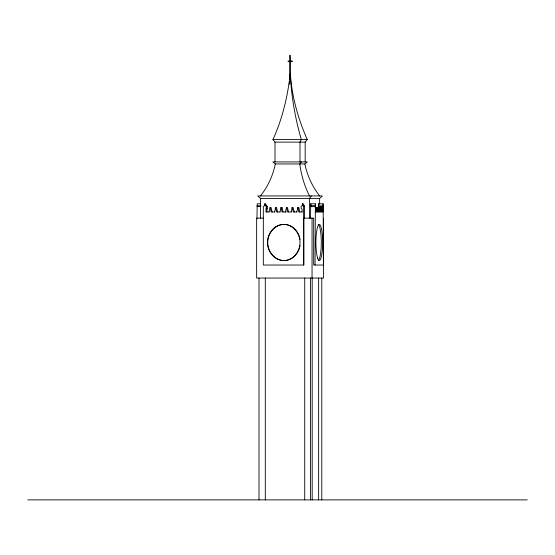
<?xml version="1.0" encoding="UTF-8"?>
<svg xmlns="http://www.w3.org/2000/svg" width="555" height="555" viewBox="0 0 555 555"><rect width="100%" height="100%" fill="white"/><g stroke="black" fill="none" stroke-linecap="round" stroke-linejoin="round"><path stroke-width="0.83" d="M323.156 203.796L322.892 206.62L318.299 206.62L318.57 203.796L323.156 203.796L323.405 265.033L313.693 265.033L313.693 218.15L303.897 218.15L303.897 265.033L263.327 265.033L263.327 206.64L264.36 205.676L264.832 203.796L265.783 203.796L266.227 205.634L267.295 206.557L266.886 211.982M315.254 207.452L322.212 207.452L321.983 211.982L321.269 211.982L321.019 207.452L320.825 211.982L320.089 211.982L319.846 207.452L319.645 211.982L318.938 211.982L318.709 207.452L318.514 211.982L317.8 211.982L317.585 207.452L317.398 211.982L316.669 211.982L316.454 207.452L316.225 211.982L315.587 211.982L315.358 203.796L310.772 203.796L310.46 218.15M315.046 265.033L315.358 203.796M256.965 218.566L257.215 203.796L260.274 203.796M289.641 79.414L289.994 61.605L288.142 61.605L288.142 61.029L289.994 61.029L289.953 55.118L290.182 61.029L292.034 61.029L292.034 61.605L290.182 61.605C289.543 88.474 296.543 115.1 307.248 139.589L305.181 142.122L305.181 161.921M289.245 84.214L289.446 81.814M274.656 211.982L275.571 207.452L276.529 207.452L277.562 211.982M291.195 211.982L292.124 207.452L293.075 207.452L294.268 211.982M285.492 211.982L286.449 207.452L287.407 207.452L288.579 211.982M280.032 211.982L280.997 207.452L281.947 207.452L283.043 211.982M281.628 208.957L281.947 207.452M275.315 163.947L304.861 163.947L307.331 161.921L272.845 161.921L275.315 163.947C273.004 175.581 267.781 186.556 260.545 195.929M304.57 218.15L304.57 206.522L303.384 203.796L302.433 203.796L301.962 205.891L301.143 206.62L301.143 208.292L302.08 209.166L302.08 211.982M269.008 211.982L270.105 207.452L271.055 207.452L272.096 211.982M296.772 211.982L297.868 207.452L298.826 207.452L299.762 211.982M274.996 161.921L274.996 142.122L272.928 139.589C282.426 118.909 287.795 95.939 290.23 73.794M269.196 211.982L265.935 211.982L266.344 206.557L265.276 205.634L264.832 203.796M311.3 195.929L309.482 198.454L309.482 218.15M301.407 161.921L299.783 163.947C301.247 175.04 304.431 185.932 309.482 195.929M319.631 198.454L322.399 195.929L257.777 195.929L260.545 198.454L319.631 198.454L319.631 204.372M272.928 139.589L307.248 139.589M274.996 142.122L305.181 142.122M265.276 205.634L266.227 205.634M310.675 205.676L315.261 205.676M257.083 205.822L260.912 205.822M302.433 203.796L303.051 205.822L304.001 205.822M318.473 205.891L323.059 205.891M256.965 206.522L260.795 206.522M303.051 205.822L303.62 206.522L304.57 206.522M266.344 206.557L267.295 206.557M310.46 206.64L315.046 206.64M266.344 208.174L267.295 208.174M265.935 208.84L266.886 208.84M274.905 211.982L271.145 211.982L270.105 207.452M280.129 211.982L276.605 211.982L275.571 207.452M286.449 211.982L282.093 211.982L280.997 207.452M291.43 211.982L287.629 211.982L286.449 207.452M296.863 211.982L293.311 211.982L292.124 207.452M302.218 211.982L298.805 211.982L297.868 207.452M263.604 218.15L256.646 218.15L256.646 278.055L323.53 278.055L323.53 218.15M27.75 499.882L527.25 499.882M319.631 195.929C312.396 186.556 307.172 175.581 304.861 163.947M311.084 206.557L310.772 203.796M318.57 203.796L318.813 208.187M290.182 73.794C291.389 96.057 295.087 118.187 301.351 139.589L299.998 142.122L299.998 161.921M322.212 207.452L322.406 211.982L323.086 211.982L322.892 206.62M321.782 278.055L321.782 499.882M318.646 278.055L318.646 499.882M312.188 278.055L312.188 499.882M312.042 218.15L312.042 278.055M310.495 278.055L310.495 499.882M304.73 278.055L304.73 499.882M303.62 206.522L303.62 265.033M291.986 61.029L291.986 61.605M265.297 278.055L265.297 499.882M260.545 198.454L260.545 218.15M258.998 278.055L258.998 499.882M298.25 233.849A18.794 18.398 -90 0 0 292.534 227.148A15.013 14.701 90 0 0 275.988 226.884A18.683 18.294 -90 0 0 275.988 258.096A15.013 14.701 -90 0 0 292.534 257.832A18.794 18.398 -90 0 0 298.25 251.131M298.576 234.522A18.794 18.398 -90 0 1 300.075 239.51M300.075 245.47A18.794 18.398 -90 0 1 299.79 246.933M299.603 247.655A18.794 18.398 -90 0 1 298.576 250.465M318.286 260.468A15.013 3.053 90 0 0 319.687 257.832A18.794 3.816 -90 0 0 319.687 227.148A15.013 3.053 90 0 0 318.286 224.511M275.703 226.884A18.683 18.294 -90 0 0 275.703 258.096A15.013 14.701 -90 0 0 292.249 257.832A18.794 18.398 -90 0 0 292.249 227.148A15.013 14.701 90 0 0 275.703 226.884M317.613 258.096A15.013 3.053 90 0 0 321.047 257.832A18.794 3.816 90 0 0 321.047 227.148A15.013 3.053 90 0 0 317.613 226.884A18.683 3.795 -90 0 0 317.613 258.096"/></g></svg>
